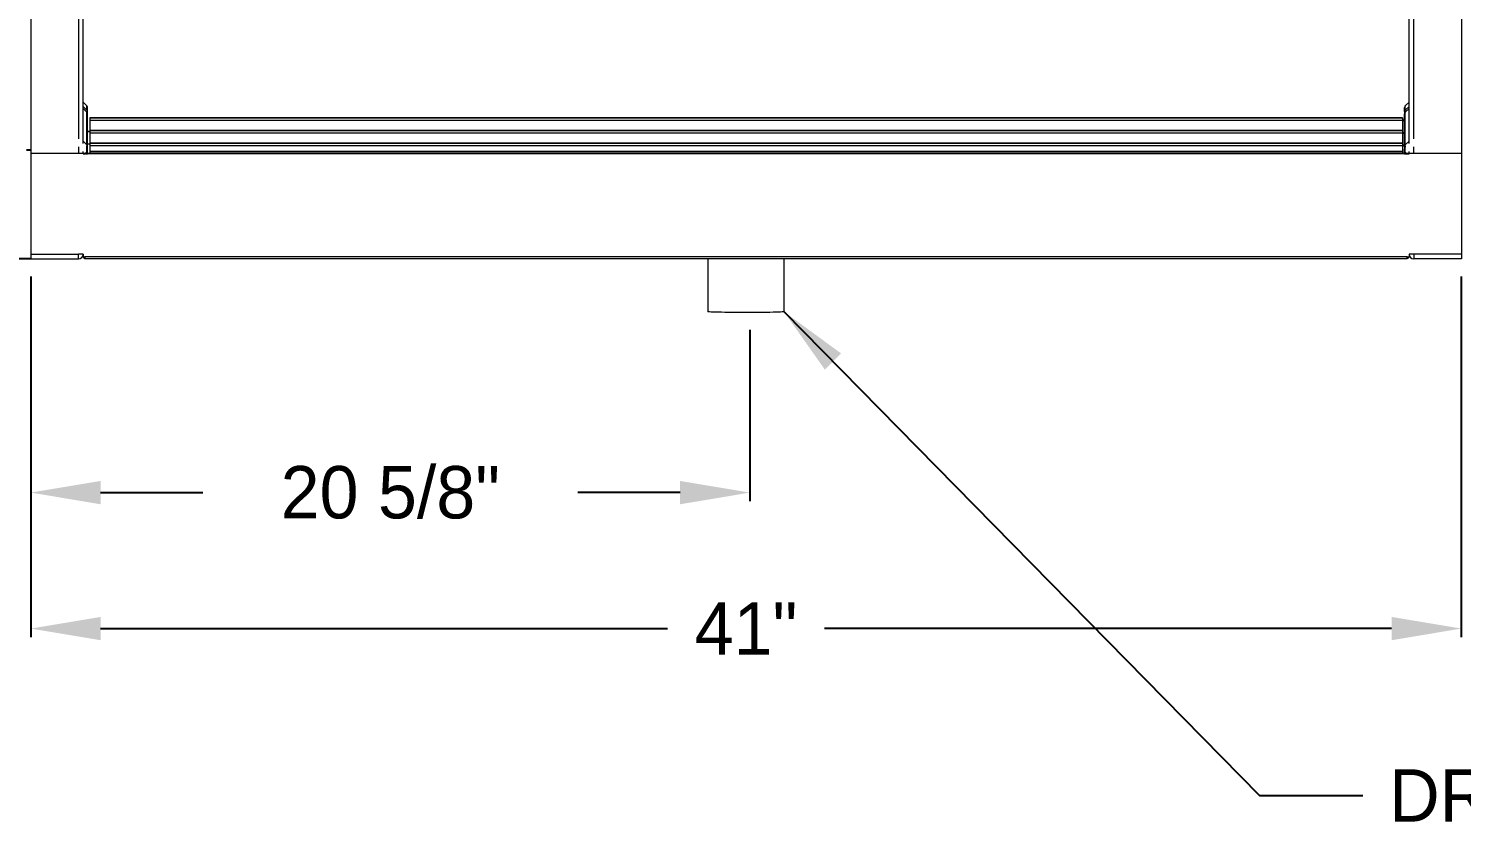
# Model space of a CAD drawing. Extents: x 6 to 271, y -23 to 146.
# Drawn here: x 45.02 to 86.09, y 32.75 to 55.48 of the extents above; entities that cross this region are included whole.
import ezdxf

# ---------------------------------------------------------------- set-up
doc = ezdxf.new("R2010")
doc.units = 0
doc.header["$MEASUREMENT"] = 0
doc.layers.get('0').update_dxf_attribs({"linetype": 'CONTINUOUS'})
doc.layers.get('Defpoints').update_dxf_attribs({"linetype": 'CONTINUOUS'})
doc.dimstyles.get("Standard").update_dxf_attribs({"dimtxt": 1.5, "dimasz": 2, "dimexe": 0.25, "dimexo": 0.5, "dimgap": 0.75, "dimtad": 0, "dimtih": 1, "dimtoh": 1, "dimdec": 4, "dimzin": 0, "dimdsep": 46, "dimlunit": 5, "dimtxsty": 'STANDARD', "dimcen": 0.125, "dimclrd": 1, "dimclre": 1, "dimclrt": 1, "dimadec": 0, "dimazin": 0, "dimtfac": 1, "dimtdec": 4, "dimtofl": 0, "dimtmove": 0, "dimatfit": 3, "dimfxl": 1, "dimfrac": 2, "dimtolj": 1, "dimtzin": 0, "dimarcsym": 0})

# ---------------------------------------------------------------- blocks, each defined once
blk = doc.blocks.new('*D26')
at = {"color": 7, "lineweight": -2}
for p, q in [((45.087, 48.387), (45.087, 38.049)), ((86.087, 48.387), (86.087, 38.049)), ((47.087, 38.299), (63.337, 38.299)), ((84.087, 38.299), (67.837, 38.299))]:
    blk.add_line(p, q, dxfattribs=at)
at = {"color": 7}
for points in [[(47.087, 38.632), (47.087, 37.965), (45.087, 38.299)], [(84.087, 38.632), (84.087, 37.965), (86.087, 38.299)]]:
    blk.add_solid(points, dxfattribs=at)
at = {"layer": 'Defpoints', "color": 0}
for p in [(45.087, 48.887), (86.087, 48.887), (86.087, 38.299)]:
    blk.add_point(p, dxfattribs=at)
at = {"color": 7, "insert": (65.587, 38.299), "char_height": 1.5, "attachment_point": 5}
blk.add_mtext('\\A1;41"', dxfattribs=at)
blk = doc.blocks.new('*D27')
at = {"color": 7, "lineweight": -2}
for p, q in [((45.087, 48.387), (45.087, 41.944)), ((65.696, 46.852), (65.696, 41.944)), ((47.087, 42.194), (50.017, 42.194)), ((63.696, 42.194), (60.767, 42.194))]:
    blk.add_line(p, q, dxfattribs=at)
at = {"color": 7}
for points in [[(47.087, 42.527), (47.087, 41.86), (45.087, 42.194)], [(63.696, 42.527), (63.696, 41.86), (65.696, 42.194)]]:
    blk.add_solid(points, dxfattribs=at)
at = {"layer": 'Defpoints', "color": 0}
for p in [(45.087, 48.887), (65.696, 47.352), (65.696, 42.194)]:
    blk.add_point(p, dxfattribs=at)
at = {"color": 7, "insert": (55.392, 42.194), "char_height": 1.5, "attachment_point": 5}
blk.add_mtext('\\A1;20 5/8"', dxfattribs=at)

msp = doc.modelspace()

# ---------------------------------------------------------------- linework, layer by layer
at = {"color": 0, "linetype": 'Continuous', "lineweight": 15}
for p, q in [((45.08746, 86.68913), (45.08746, 49.02263)), ((46.45195, 86.68913), (46.45195, 52.32925)), ((46.58745, 52.19378), (46.58745, 86.68913)), ((84.58745, 52.19378), (84.58745, 86.68913)), ((84.72295, 52.32925), (84.72295, 86.68913)), ((86.08745, 86.68913), (86.08745, 49.02263)), ((46.58745, 53.37547), (46.69386, 53.2691)), ((46.69386, 53.15136), (46.58745, 53.25774)), ((46.58745, 53.19378), (46.69386, 53.08741)), ((46.67479, 53.10647), (46.71245, 53.10647)), ((46.69386, 53.15136), (46.69386, 53.2691)), ((46.69386, 52.15136), (46.69386, 53.08741)), ((46.71245, 53.10647), (46.71245, 53.22421)), ((46.71245, 53.04252), (46.71245, 53.10647)), ((46.71245, 52.10647), (46.71245, 53.04252)), ((46.71345, 53.22421), (46.71345, 53.22275)), ((46.71345, 52.54263), (46.71345, 53.22275)), ((84.46145, 53.22421), (84.46145, 53.22275)), ((84.46145, 53.22275), (84.46145, 52.86371)), ((84.46245, 53.10647), (84.46245, 53.22421)), ((84.46245, 53.10647), (84.50012, 53.10647)), ((84.46245, 53.10647), (84.46245, 53.04252)), ((84.46245, 52.10647), (84.46245, 53.04252)), ((84.58745, 53.37547), (84.48105, 53.2691)), ((84.48105, 53.15136), (84.48105, 53.2691)), ((84.48105, 53.15136), (84.58745, 53.25774)), ((84.58745, 53.19378), (84.48105, 53.08741)), ((84.48105, 52.15136), (84.48105, 53.08741)), ((84.39845, 52.9277), (46.77645, 52.9277)), ((46.77645, 52.9277), (46.77645, 52.91756)), ((84.39845, 52.91756), (46.77645, 52.91756)), ((46.77645, 52.91756), (46.77645, 52.85208)), ((84.39845, 52.85208), (46.77645, 52.85208)), ((46.77645, 52.85208), (46.77645, 52.56723)), ((84.39845, 52.56723), (46.77645, 52.56723)), ((46.77645, 52.56723), (46.77645, 52.55709)), ((84.39845, 52.9277), (84.39845, 52.91756)), ((84.39845, 52.91756), (84.39845, 52.85208)), ((84.39845, 52.85208), (84.39845, 52.56723)), ((84.39845, 52.56723), (84.39845, 52.55709)), ((84.46245, 52.86371), (84.39945, 52.86371)), ((84.39945, 52.85357), (84.39945, 52.86371)), ((84.39945, 52.85357), (84.46245, 52.85357)), ((46.69386, 52.15136), (46.58745, 52.25774)), ((46.71245, 52.54263), (46.77645, 52.54263)), ((46.71245, 52.54117), (46.77645, 52.54117)), ((46.71245, 52.18217), (46.77645, 52.18217)), ((46.71245, 52.1807), (46.77645, 52.1807)), ((84.39845, 52.55709), (46.77645, 52.55709)), ((46.77645, 52.55709), (46.77645, 52.49162)), ((84.39845, 52.49162), (46.77645, 52.49162)), ((46.77645, 52.49162), (46.77645, 52.20677)), ((84.39845, 52.20677), (46.77645, 52.20677)), ((46.77645, 52.20677), (46.77645, 52.19663)), ((84.39845, 52.19663), (46.77645, 52.19663)), ((46.77645, 52.19663), (46.77645, 52.13115)), ((84.39845, 52.55709), (84.39845, 52.49162)), ((84.39845, 52.49162), (84.39845, 52.20677)), ((84.39845, 52.20677), (84.39845, 52.19663)), ((84.39845, 52.19663), (84.39845, 52.13115)), ((84.46245, 52.50325), (84.39945, 52.50325)), ((84.39945, 52.49311), (84.39945, 52.50325)), ((84.39945, 52.49311), (84.46245, 52.49311)), ((84.48105, 52.15136), (84.58745, 52.25774)), ((86.08745, 51.90299), (45.08746, 51.90299)), ((46.45195, 52.09989), (46.45195, 51.90299)), ((46.58745, 51.90008), (46.58745, 51.96443)), ((46.58745, 51.90008), (46.63745, 51.90008)), ((46.63745, 51.90008), (46.63745, 51.91444)), ((46.63745, 51.8217), (46.63845, 51.8217)), ((46.63745, 51.82024), (46.63845, 51.82024)), ((46.63845, 51.90008), (46.63845, 51.90124)), ((84.53645, 51.90124), (46.63845, 51.90124)), ((84.53645, 51.90008), (46.63845, 51.90008)), ((46.64966, 51.90224), (46.69386, 51.94642)), ((46.64995, 51.90153), (46.71245, 51.90153)), ((46.64995, 51.90153), (46.64995, 51.90124)), ((46.67479, 52.10647), (46.71245, 52.10647)), ((46.69386, 51.94642), (46.69386, 52.08741)), ((46.71245, 52.04252), (46.71245, 52.10647)), ((46.71245, 51.90153), (46.71245, 52.04252)), ((46.71245, 51.90153), (46.71245, 51.90124)), ((46.71345, 51.90153), (46.71345, 51.90299)), ((84.46145, 51.90153), (46.71345, 51.90153)), ((46.71345, 51.90153), (46.71345, 51.90124)), ((84.39845, 52.13115), (46.77645, 52.13115)), ((46.77645, 52.13115), (46.77645, 51.96839)), ((84.39845, 51.96839), (46.77645, 51.96839)), ((46.77645, 51.96839), (46.77645, 51.95825)), ((84.39845, 51.95825), (46.77645, 51.95825)), ((46.77645, 51.95825), (46.77645, 51.90299)), ((84.39845, 52.13115), (84.39845, 51.96839)), ((84.39845, 51.96839), (84.39845, 51.95825)), ((84.39845, 51.95825), (84.39845, 51.90299)), ((84.46245, 52.14278), (84.39945, 52.14278)), ((84.39945, 52.13264), (84.39945, 52.14278)), ((84.39945, 52.13264), (84.46245, 52.13264)), ((84.46245, 51.90441), (84.39945, 51.90441)), ((84.39945, 51.90299), (84.39945, 51.90441)), ((84.46145, 51.90153), (84.46145, 51.90299)), ((84.46145, 51.90124), (84.46145, 51.90153)), ((84.46245, 52.10647), (84.50012, 52.10647)), ((84.46245, 52.10647), (84.46245, 52.04252)), ((84.46245, 51.90153), (84.46245, 52.04252)), ((84.46245, 51.90153), (84.52495, 51.90153)), ((84.46245, 51.90124), (84.46245, 51.90153)), ((84.48105, 51.94642), (84.48105, 52.08741)), ((84.52525, 51.90224), (84.48105, 51.94642)), ((84.52495, 51.90124), (84.52495, 51.90153)), ((84.53645, 51.91344), (84.53645, 51.90124)), ((84.53645, 51.90008), (84.53645, 51.90124)), ((84.53745, 51.90008), (84.53745, 51.91444)), ((84.53745, 51.90008), (84.58745, 51.90008)), ((84.58745, 51.90008), (84.58745, 51.96443)), ((84.72295, 51.90299), (84.72295, 52.09989)), ((45.08746, 49.02263), (46.45195, 49.02263)), ((45.08746, 49.02163), (45.08746, 48.88713)), ((45.08746, 49.02163), (46.45195, 49.02163)), ((45.08746, 48.88713), (46.45195, 48.88713)), ((46.58745, 49.02263), (46.45195, 49.02263)), ((46.45195, 48.88713), (46.45195, 49.02163)), ((46.58745, 49.02263), (46.58745, 48.95188)), ((46.58745, 48.95188), (46.63745, 48.95188)), ((84.53645, 48.95188), (46.63845, 48.95188)), ((46.63845, 48.95088), (46.63845, 48.95188)), ((46.63845, 48.95088), (46.63845, 48.90089)), ((84.53645, 48.95188), (84.53645, 48.95088)), ((84.53645, 48.90089), (84.53645, 48.95088)), ((84.53745, 48.95188), (84.58745, 48.95188)), ((84.58745, 49.02263), (84.58745, 48.95188)), ((84.72295, 49.02263), (84.58745, 49.02263)), ((86.08745, 49.02263), (84.72295, 49.02263)), ((84.72295, 49.02163), (84.72295, 48.88713)), ((86.08745, 49.02163), (84.72295, 49.02163)), ((86.08745, 48.88713), (84.72295, 48.88713)), ((86.08745, 49.02163), (86.08745, 48.88713))]:
    msp.add_line(p, q, dxfattribs=at)
at = {"color": 0}
for p, q in [((44.96246, 52.01213), (45.08746, 52.01213)), ((45.08746, 48.88713), (43.21246, 48.88713))]:
    msp.add_line(p, q, dxfattribs=at)
at = {"color": 0, "linetype": 'Continuous', "lineweight": 15, "flags": 128}
msp.add_lwpolyline([(66.6812, 47.37733), (66.67568, 47.37478), (66.65608, 47.37191), (66.62254, 47.36911), (66.57551, 47.36642), (66.5156, 47.36387), (66.44359, 47.3615), (66.36042, 47.35933), (66.26717, 47.3574), (66.16506, 47.35573), (66.05542, 47.35434), (65.93968, 47.35325), (65.81935, 47.35247), (65.696, 47.35202), (65.57123, 47.3519), (65.44667, 47.35211), (65.32395, 47.35264), (65.20466, 47.3535), (65.09036, 47.35467), (64.98254, 47.35614), (64.88261, 47.35788), (64.79187, 47.35988), (64.7115, 47.3621), (64.64255, 47.36452), (64.58591, 47.36711), (64.54234, 47.36983), (64.51238, 47.37265), (64.49645, 47.37553), (64.4937, 47.37733)], dxfattribs=at)
at = {"color": 0, "linetype": 'Continuous', "lineweight": 15}
for centre, radius, start, end in [((46.64899, 53.22421), 0.06346, 359.997202, 45.013069), ((46.64899, 53.10648), 0.06346, 359.996542, 45.013729), ((46.64899, 53.04252), 0.06346, 359.996542, 45.013729), ((84.52592, 53.22421), 0.06346, 134.986931, 180.002798), ((84.52592, 53.10648), 0.06346, 134.986271, 180.003458), ((84.52592, 53.04252), 0.06346, 134.986271, 180.003458), ((84.41445, 53.54118), 0.68928, 268.670509, 273.993858), ((84.39871, 52.86442), 0.01087, 268.670904, 273.948259), ((46.64899, 52.10648), 0.06346, 359.997202, 45.013069), ((84.41445, 53.18072), 0.68928, 268.670509, 273.993858), ((84.3987, 52.50385), 0.01077, 268.679998, 274.006299), ((84.52592, 52.10648), 0.06346, 134.986931, 180.002798), ((46.64895, 51.90153), 0.001, 0.119432, 44.951384), ((46.64899, 52.04252), 0.06346, 359.997202, 45.013069), ((46.64899, 51.90154), 0.06346, 359.996542, 45.013729), ((84.41445, 52.82025), 0.68928, 268.670509, 273.993858), ((84.3987, 52.14326), 0.01064, 268.647579, 274.038718), ((84.52592, 52.04252), 0.06346, 134.986931, 180.002798), ((84.52592, 51.90154), 0.06346, 134.986271, 180.003458), ((84.52596, 51.90153), 0.001, 135.048616, 179.880568), ((46.45195, 49.02263), 0.001, 270, 0), ((46.45195, 49.02263), 0.1355, 270, 0), ((46.63845, 48.95188), 0.05099, 180.008403, 270.007417), ((46.63845, 48.95188), 0.000999, 179.951494, 270.115715), ((84.53646, 48.95188), 0.000999, 269.884285, 0.048506), ((84.53646, 48.95188), 0.05099, 269.992583, 359.991597), ((84.72295, 49.02263), 0.1355, 180, 270), ((84.72295, 49.02263), 0.001, 180, 270)]:
    msp.add_arc(centre, radius, start, end, dxfattribs=at)
for points in [[(46.63845, 48.90206), (84.53645, 48.90206)], [(64.4937, 48.90206), (64.4937, 47.37733)], [(66.6812, 47.37733), (66.6812, 48.90206)]]:
    msp.add_open_spline(points, degree=1, dxfattribs=at)

# ---------------------------------------------------------------- texts
at = {"color": 0, "insert": (84.01775, 34.2701), "char_height": 1.5, "attachment_point": 1}
msp.add_mtext('DRAIN PAN WITH 1 1/2" FPT', dxfattribs=at)

# ---------------------------------------------------------------- dimensions: what is measured, and where the dimension line sits
at = {"color": 0}
dim = msp.add_linear_dim(base=(86.08745, 38.29872), p1=(45.08746, 48.88713), p2=(86.08745, 48.88713), dimstyle='Standard', override={"dimpost": '"', "dimclrd": 7, "dimclre": 7, "dimclrt": 7}, dxfattribs=at)
dim.commit()
dim.dimension.update_dxf_attribs({"geometry": '*D26', "text_midpoint": (65.58745, 38.29872), "dimtype": 160})
dim = msp.add_linear_dim(base=(65.696, 42.19369), p1=(45.08746, 48.88713), p2=(65.696, 47.35202), dimstyle='Standard', override={"dimpost": '"', "dimclrd": 7, "dimclre": 7, "dimclrt": 7}, dxfattribs=at)
dim.commit()
dim.dimension.update_dxf_attribs({"geometry": '*D27', "text_midpoint": (55.39173, 42.19369)})

# ---------------------------------------------------------------- leaders
at = {"color": 0, "annotation_type": 0, "has_hookline": 1, "hookline_direction": 1}
for points, text_width in [([(87.02495, 48.88713), (91.24437, 43.27439), (92.93549, 43.27439)], 13.5), ([(66.67568, 47.37478), (80.3039, 33.5201), (83.26775, 33.5201)], 35)]:
    msp.add_leader(points, dimstyle='Standard', override={"dimclrd": 7, "dimclre": 7, "dimclrt": 7}, dxfattribs=dict(at, text_width=text_width))

doc.saveas('drawing.dxf')
